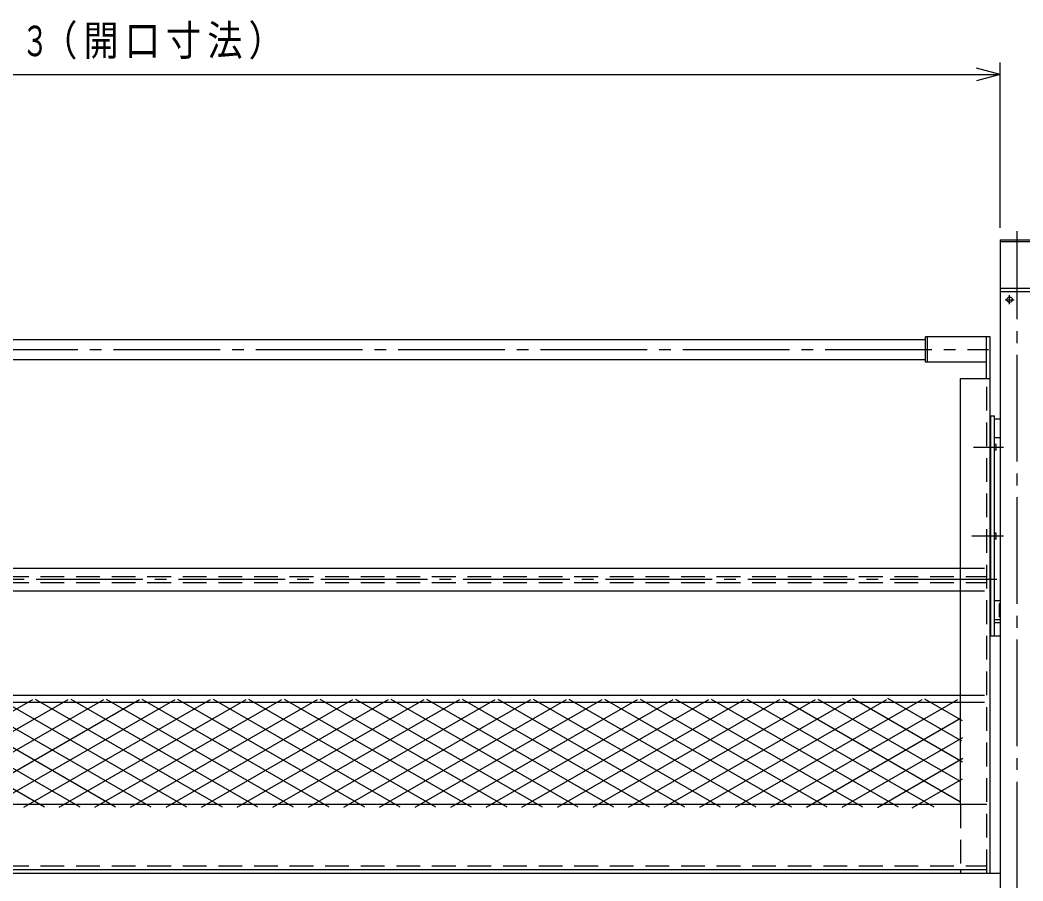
# Model space of a CAD drawing. Units: millimetres, scale not verified. Extents: x -7950 to 7710, y -5600 to 5443.
# Drawn here: x -1364 to 327, y -1661 to -209 of the extents above; entities that cross this region are included whole.
import ezdxf

# ---------------------------------------------------------------- set-up
doc = ezdxf.new("R2010")
doc.units = ezdxf.units.MM
doc.header["$LTSCALE"] = 20
doc.linetypes.add('CHAIN2', pattern=[12, 9, -1, 1, -1])
doc.linetypes.add('DASHED2', pattern=[3, 2, -1])
doc.layers.add('0-0_1', color=1, linetype='Continuous')
doc.layers.add('0-2_3', color=2, linetype='Continuous')
doc.styles.add('ＭＳ ゴシック', font='')
doc.styles.get('ＭＳ ゴシック').set_extended_font_data('MS Gothic')

# ---------------------------------------------------------------- blocks, each defined once
blk = doc.blocks.new('D8')
at = {"layer": '0-0_1', "color": 4}
for p, q in [((5255.19, 5658.81), (5255.19, 5270.49)), ((5255.19, 5638.81), (5295.19, 5649.52)), ((8698.49, 5638.81), (8658.49, 5649.52)), ((8698.49, 5380.19), (8698.49, 5658.81)), ((5255.19, 5638.81), (8698.49, 5638.81)), ((5255.19, 5638.81), (5295.19, 5628.09)), ((8698.49, 5638.81), (8658.49, 5628.09))]:
    blk.add_line(p, q, dxfattribs=at)
at = {"layer": '0-0_1', "color": 7, "insert": (6888.84, 5668.81), "char_height": 51.32, "attachment_point": 7, "style": 'ＭＳ ゴシック'}
blk.add_mtext('\\T1.17;\\W0.65;３４４３', dxfattribs=at)

msp = doc.modelspace()

# ---------------------------------------------------------------- linework, layer by layer
at = {"layer": '0-0_1', "color": 2, "linetype": 'CHAIN2'}
for p, q in [((316.99, -2154.12), (316.99, -565.36)), ((304.49, -688.45), (304.49, -673.58)), ((297, -681.01), (312.35, -681.01)), ((-3126.51, -765.01), (268.89, -765.01)), ((294.39, -930.01), (243.61, -930.01)), ((294.39, -1080.01), (240.78, -1080.01)), ((282.94, -1153.01), (-3175.51, -1153.01))]:
    msp.add_line(p, q, dxfattribs=at)
at = {"layer": '0-0_1'}
for p, q in [((345.49, -662.01), (288.49, -662.01)), ((288.49, -662.01), (288.49, -2151.01)), ((345.49, -668.01), (288.49, -668.01)), ((271.89, -743.66), (162.69, -743.66)), ((165.89, -786.36), (165.89, -743.66)), ((265.63, -813.66), (265.63, -742.9)), ((271.89, -1648.01), (271.89, -743.66)), ((-3026.31, -748.01), (162.69, -748.01)), ((-3026.31, -782.01), (162.69, -782.01)), ((272.89, -1248.01), (272.89, -877.01)), ((272.89, -877.01), (278.89, -877.01)), ((278.89, -1248.01), (278.89, -877.01)), ((278.89, -882.01), (288.49, -882.01)), ((288.49, -914.01), (278.89, -914.01)), ((281.89, -925.01), (278.89, -925.01)), ((281.89, -935.01), (281.89, -925.01)), ((281.89, -935.01), (278.89, -935.01)), ((281.89, -1075.01), (278.89, -1075.01)), ((281.89, -1085.01), (281.89, -1075.01)), ((281.89, -1085.01), (278.89, -1085.01)), ((-3085.51, -1133.96), (221.89, -1133.96)), ((-3085.51, -1172.06), (221.89, -1172.06)), ((288.49, -1189.01), (278.89, -1189.01)), ((288.49, -1194.01), (286.89, -1194.01)), ((286.89, -1194.01), (286.89, -1216.01)), ((288.49, -1216.01), (286.89, -1216.01)), ((288.49, -1221.01), (278.89, -1221.01)), ((288.49, -1226.01), (278.89, -1226.01)), ((272.89, -1248.01), (288.49, -1248.01)), ((-3085.51, -1348.01), (221.89, -1348.01)), ((-3085.51, -1360.01), (221.89, -1360.01)), ((-3129.51, -1532.01), (265.89, -1532.01)), ((-3154.81, -1648.01), (288.49, -1648.01)), ((-3129.51, -1642.01), (265.89, -1642.01)), ((221.89, -1642.01), (221.89, -1648.01))]:
    msp.add_line(p, q, dxfattribs=at)
at = {"layer": '0-0_1', "color": 2, "linetype": 'DASHED2'}
for p, q in [((265.89, -1648.01), (265.89, -813.66)), ((-3129.51, -1148.01), (265.89, -1148.01)), ((221.89, -1133.96), (265.89, -1133.96)), ((-3129.51, -1158.01), (265.89, -1158.01)), ((221.89, -1172.06), (265.89, -1172.06)), ((221.89, -1348.01), (265.89, -1348.01)), ((221.89, -1360.01), (265.89, -1360.01)), ((221.89, -1532.01), (221.89, -1642.01)), ((-3129.51, -1636.01), (265.89, -1636.01))]:
    msp.add_line(p, q, dxfattribs=at)
at = {"layer": '0-0_1', "color": 2}
for p, q in [((-1657.98, -1537.01), (-1342.75, -1355.01)), ((-1322.94, -1537.01), (-1638.17, -1355.01)), ((-1597.98, -1537.01), (-1282.75, -1355.01)), ((-1262.94, -1537.01), (-1578.17, -1355.01)), ((-1537.98, -1537.01), (-1222.75, -1355.01)), ((-1202.94, -1537.01), (-1518.17, -1355.01)), ((-1477.98, -1537.01), (-1162.75, -1355.01)), ((-1142.94, -1537.01), (-1458.17, -1355.01)), ((-1417.98, -1537.01), (-1102.75, -1355.01)), ((-1082.94, -1537.01), (-1398.17, -1355.01)), ((-1357.98, -1537.01), (-1042.75, -1355.01)), ((-1022.94, -1537.01), (-1338.17, -1355.01)), ((-1297.98, -1537.01), (-982.75, -1355.01)), ((-962.94, -1537.01), (-1278.17, -1355.01)), ((-1237.98, -1537.01), (-922.75, -1355.01)), ((-902.94, -1537.01), (-1218.17, -1355.01)), ((-1177.98, -1537.01), (-862.75, -1355.01)), ((-842.94, -1537.01), (-1158.17, -1355.01)), ((-1117.98, -1537.01), (-802.75, -1355.01)), ((-782.94, -1537.01), (-1098.17, -1355.01)), ((-1057.98, -1537.01), (-742.75, -1355.01)), ((-722.94, -1537.01), (-1038.17, -1355.01)), ((-997.98, -1537.01), (-682.75, -1355.01)), ((-662.94, -1537.01), (-978.17, -1355.01)), ((-937.98, -1537.01), (-622.75, -1355.01)), ((-602.94, -1537.01), (-918.17, -1355.01)), ((-877.98, -1537.01), (-562.75, -1355.01)), ((-542.94, -1537.01), (-858.17, -1355.01)), ((-817.98, -1537.01), (-502.75, -1355.01)), ((-482.94, -1537.01), (-798.17, -1355.01)), ((-757.98, -1537.01), (-442.75, -1355.01)), ((-422.94, -1537.01), (-738.17, -1355.01)), ((-697.98, -1537.01), (-382.75, -1355.01)), ((-362.94, -1537.01), (-678.17, -1355.01)), ((-637.98, -1537.01), (-322.75, -1355.01)), ((-302.94, -1537.01), (-618.17, -1355.01)), ((-577.98, -1537.01), (-262.75, -1355.01)), ((-242.94, -1537.01), (-558.17, -1355.01)), ((-517.98, -1537.01), (-202.75, -1355.01)), ((-182.93, -1537.01), (-498.17, -1355.01)), ((-457.98, -1537.01), (-142.75, -1355.01)), ((-122.93, -1537.01), (-438.17, -1355.01)), ((-397.98, -1537.01), (-82.75, -1355.01)), ((-62.93, -1537.01), (-378.17, -1355.01)), ((-337.98, -1537.01), (-22.75, -1355.01)), ((-2.93, -1537.01), (-318.17, -1355.01)), ((-277.98, -1537.01), (37.25, -1355.01)), ((57.07, -1537.01), (-258.17, -1355.01)), ((-217.98, -1537.01), (97.25, -1355.01)), ((117.07, -1537.01), (-198.17, -1355.01)), ((-157.98, -1537.01), (157.25, -1355.01)), ((177.07, -1537.01), (-138.17, -1355.01)), ((-97.98, -1537.01), (217.25, -1355.01)), ((221.89, -1528.25), (-78.17, -1355.01)), ((221.89, -1493.61), (-18.17, -1355.01)), ((225.2, -1460.88), (39.33, -1353.57)), ((224.14, -1425.63), (99.23, -1353.51)), ((225.01, -1391.49), (161.44, -1354.79)), ((-37.98, -1537.01), (221.89, -1386.98)), ((22.19, -1536.92), (225.73, -1419.4)), ((81.76, -1537.17), (225.33, -1454.27)), ((140.4, -1537.95), (224.8, -1489.22))]:
    msp.add_line(p, q, dxfattribs=at)
at = {"layer": '0-0_1'}
for points in [[(265.89, -786.36), (162.69, -786.36), (162.69, -743.66)], [(221.89, -1532.01), (221.89, -813.66), (271.89, -813.66)]]:
    msp.add_lwpolyline(points, dxfattribs=at)
msp.add_circle((304.49, -681.01), 4.5, dxfattribs=at)
at = {"layer": '0-2_3', "color": 1}
for p, q in [((288.49, -579.81), (288.49, -662.01)), ((288.49, -583.01), (345.49, -583.01)), ((345.49, -662.01), (288.49, -662.01))]:
    msp.add_line(p, q, dxfattribs=at)
msp.add_lwpolyline([(288.49, -579.81), (345.49, -579.81), (345.49, -662.01)], dxfattribs=at)

# ---------------------------------------------------------------- block references
at = {"layer": '0-0_1'}
msp.add_blockref('D8', (-8410, -5940), dxfattribs=at)

# ---------------------------------------------------------------- texts
at = {"layer": '0-0_1', "color": 7, "insert": (-1326.86, -276.08), "char_height": 51.32, "attachment_point": 7, "style": 'ＭＳ ゴシック'}
msp.add_mtext('\\T1.17;\\W0.85;（開口寸法）', dxfattribs=at)

doc.saveas('drawing.dxf')
